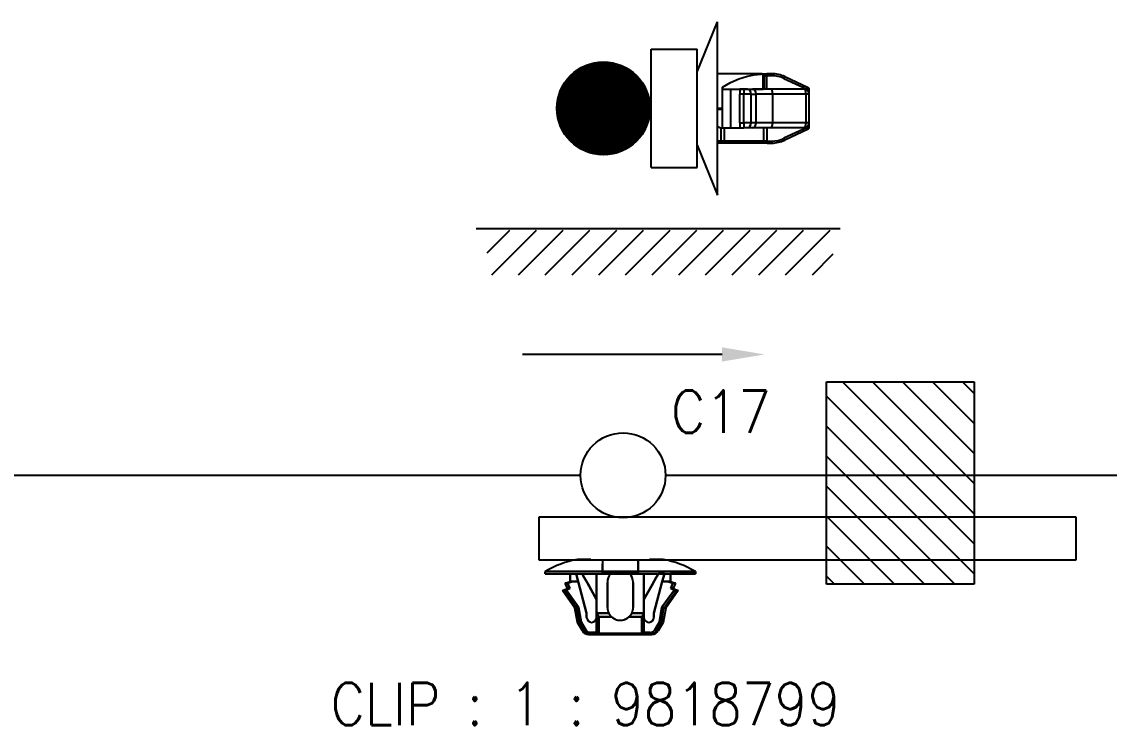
# Model space of a CAD drawing. Header units: inches. Extents: x 47316 to 59086, y 3141 to 11743.
# Drawn here: x 53023.5 to 53087.5, y 8370.4 to 8411.9 of the extents above; entities that cross this region are included whole.
import ezdxf

# ---------------------------------------------------------------- set-up
doc = ezdxf.new("R2010")
doc.units = ezdxf.units.IN
doc.header["$MEASUREMENT"] = 0
doc.layers.add('_0', color=7, linetype='Continuous', lineweight=0)
doc.styles.get("Standard").update_dxf_attribs({"font": ''})
doc.styles.get('Standard').set_extended_font_data('SimSun')
doc.linetypes.add('_VH_OTCON', pattern='A,0.0001,[7,VeSys.shx,S=0.1,R=0,X=0,Y=0],-0.4,[7,VeSys.shx,S=0.1,R=0,X=0,Y=0],-0.4,["X",Standard,S=1,R=0,X=-0.5,Y=-0.5],-0.0001,[7,VeSys.shx,S=0.1,R=0,X=0,Y=0],-0.4', length=1.2002)

msp = doc.modelspace()

# ---------------------------------------------------------------- linework, layer by layer
at = {"color": 0, "lineweight": -2}
for p, q in [((53054.978, 8406.791, 0), (53057.677, 8409.49, 0)), ((53054.979, 8406.685, 0), (53057.783, 8409.49, 0)), ((53054.982, 8406.901, 0), (53057.568, 8409.486, 0)), ((53054.983, 8406.584, 0), (53057.884, 8409.485, 0)), ((53054.99, 8407.015, 0), (53057.453, 8409.478, 0)), ((53054.991, 8406.486, 0), (53057.982, 8409.477, 0)), ((53055.002, 8406.391, 0), (53058.077, 8409.466, 0)), ((53055.004, 8407.135, 0), (53057.333, 8409.464, 0)), ((53055.016, 8406.298, 0), (53058.17, 8409.452, 0)), ((53055.025, 8407.262, 0), (53057.206, 8409.443, 0)), ((53055.033, 8406.209, 0), (53058.259, 8409.435, 0)), ((53055.052, 8406.122, 0), (53058.346, 8409.416, 0)), ((53055.054, 8407.398, 0), (53057.071, 8409.414, 0)), ((53055.073, 8406.038, 0), (53058.43, 8409.395, 0)), ((53055.094, 8407.543, 0), (53056.925, 8409.374, 0)), ((53055.097, 8405.955, 0), (53058.513, 8409.371, 0)), ((53055.123, 8405.875, 0), (53058.593, 8409.345, 0)), ((53055.147, 8407.703, 0), (53056.766, 8409.321, 0)), ((53055.151, 8405.797, 0), (53058.671, 8409.317, 0)), ((53055.181, 8405.721, 0), (53058.747, 8409.288, 0)), ((53055.212, 8405.646, 0), (53058.822, 8409.256, 0)), ((53055.221, 8407.882, 0), (53056.586, 8409.247, 0)), ((53055.246, 8405.574, 0), (53058.894, 8409.222, 0)), ((53055.281, 8405.503, 0), (53058.965, 8409.187, 0)), ((53055.318, 8405.434, 0), (53059.035, 8409.15, 0)), ((53055.33, 8408.097, 0), (53056.371, 8409.138, 0)), ((53055.356, 8405.366, 0), (53059.102, 8409.112, 0)), ((53055.396, 8405.3, 0), (53059.168, 8409.072, 0)), ((53055.438, 8405.236, 0), (53059.232, 8409.03, 0)), ((53055.481, 8405.173, 0), (53059.295, 8408.987, 0)), ((53055.526, 8405.111, 0), (53059.357, 8408.942, 0)), ((53055.532, 8408.406, 0), (53056.062, 8408.936, 0)), ((53055.572, 8405.052, 0), (53059.416, 8408.896, 0)), ((53055.62, 8404.993, 0), (53059.475, 8408.848, 0)), ((53055.669, 8404.936, 0), (53059.532, 8408.799, 0)), ((53055.72, 8404.881, 0), (53059.587, 8408.748, 0)), ((53055.772, 8404.827, 0), (53059.641, 8408.696, 0)), ((53055.825, 8404.775, 0), (53059.694, 8408.643, 0)), ((53055.88, 8404.723, 0), (53059.745, 8408.588, 0)), ((53055.937, 8404.674, 0), (53059.794, 8408.531, 0)), ((53055.995, 8404.626, 0), (53059.842, 8408.473, 0)), ((53056.054, 8404.579, 0), (53059.889, 8408.414, 0)), ((53056.115, 8404.534, 0), (53059.934, 8408.353, 0)), ((53056.178, 8404.49, 0), (53059.978, 8408.29, 0)), ((53056.242, 8404.448, 0), (53060.02, 8408.226, 0)), ((53056.307, 8404.408, 0), (53060.06, 8408.161, 0)), ((53056.374, 8404.369, 0), (53060.099, 8408.094, 0)), ((53056.443, 8404.331, 0), (53060.137, 8408.025, 0)), ((53056.513, 8404.296, 0), (53060.172, 8407.955, 0)), ((53056.586, 8404.262, 0), (53060.206, 8407.882, 0)), ((53056.659, 8404.23, 0), (53060.238, 8407.809, 0)), ((53056.735, 8404.199, 0), (53060.269, 8407.733, 0)), ((53056.813, 8404.171, 0), (53060.297, 8407.655, 0)), ((53056.893, 8404.145, 0), (53060.323, 8407.575, 0)), ((53056.974, 8404.12, 0), (53060.348, 8407.494, 0)), ((53057.058, 8404.098, 0), (53060.37, 8407.41, 0)), ((53057.145, 8404.078, 0), (53060.39, 8407.324, 0)), ((53057.233, 8404.061, 0), (53060.407, 8407.235, 0)), ((53057.325, 8404.046, 0), (53060.422, 8407.143, 0)), ((53057.419, 8404.034, 0), (53060.434, 8407.049, 0)), ((53057.516, 8404.026, 0), (53060.442, 8406.952, 0)), ((53057.617, 8404.02, 0), (53060.448, 8406.851, 0)), ((53057.721, 8404.019, 0), (53060.45, 8406.747, 0)), ((53057.83, 8404.021, 0), (53060.447, 8406.638, 0)), ((53057.943, 8404.028, 0), (53060.44, 8406.525, 0)), ((53058.061, 8404.041, 0), (53060.427, 8406.407, 0)), ((53058.187, 8404.06, 0), (53060.408, 8406.282, 0)), ((53058.319, 8404.086, 0), (53060.382, 8406.149, 0)), ((53058.462, 8404.123, 0), (53060.345, 8406.006, 0)), ((53058.617, 8404.172, 0), (53060.296, 8405.851, 0)), ((53058.79, 8404.239, 0), (53060.229, 8405.678, 0)), ((53058.994, 8404.336, 0), (53060.132, 8405.475, 0)), ((53059.262, 8404.499, 0), (53059.969, 8405.206, 0)), ((53050.215, 8399.693), (53071.644, 8399.693)), ((53050.865, 8398.253, 0), (53052.204, 8399.592, 0)), ((53051.147, 8396.964, 0), (53053.775, 8399.592, 0)), ((53052.719, 8396.964, 0), (53055.347, 8399.592, 0)), ((53054.29, 8396.964, 0), (53056.918, 8399.592, 0)), ((53055.862, 8396.964, 0), (53058.49, 8399.592, 0)), ((53057.433, 8396.964, 0), (53060.061, 8399.592, 0)), ((53059.005, 8396.964, 0), (53061.633, 8399.592, 0)), ((53060.576, 8396.964, 0), (53063.204, 8399.592, 0)), ((53062.148, 8396.964, 0), (53064.776, 8399.592, 0)), ((53063.719, 8396.964, 0), (53066.348, 8399.592, 0)), ((53065.291, 8396.964, 0), (53067.919, 8399.592, 0)), ((53066.862, 8396.964, 0), (53069.491, 8399.592, 0)), ((53068.434, 8396.964, 0), (53071.062, 8399.592, 0)), ((53070.006, 8396.964, 0), (53071.227, 8398.185, 0)), ((53070.845, 8378.749), (53070.845, 8390.656)), ((53070.845, 8390.656), (53079.535, 8390.656)), ((53071.777, 8390.656), (53079.535, 8382.898)), ((53073.545, 8390.656), (53079.535, 8384.666)), ((53075.313, 8390.656), (53079.535, 8386.433)), ((53077.081, 8390.656), (53079.535, 8388.201)), ((53078.848, 8390.656), (53079.535, 8389.969)), ((53079.535, 8390.656), (53079.535, 8378.749)), ((53070.845, 8389.82), (53079.535, 8381.13)), ((53070.845, 8388.052), (53079.535, 8379.362)), ((53070.845, 8386.284), (53078.381, 8378.749)), ((53070.845, 8384.517), (53076.613, 8378.749)), ((53070.845, 8382.749), (53074.845, 8378.749)), ((53070.845, 8380.981), (53073.078, 8378.749)), ((53070.845, 8379.213), (53071.31, 8378.749)), ((53079.535, 8378.749), (53070.845, 8378.749))]:
    msp.add_line(p, q, dxfattribs=at)
at = {"color": 7, "lineweight": -2}
msp.add_line((53064.693, 8392.271), (53052.945, 8392.271), dxfattribs=at)
at = {"color": 0, "linetype": '_VH_OTCON', "lineweight": -2, "ltscale": 5}
for p, q in [((52974.234, 8385.156), (53056.365, 8385.156)), ((53061.365, 8385.156), (53137.733, 8385.156))]:
    msp.add_line(p, q, dxfattribs=at)
at = {"color": 0, "lineweight": -3}
for p, q in [((53053.907, 8382.699), (53053.907, 8380.172)), ((53085.527, 8380.172), (53085.527, 8382.699)), ((53053.907, 8380.172), (53085.527, 8380.172))]:
    msp.add_line(p, q, dxfattribs=at)
at = {"color": 0}
msp.add_line((53085.527, 8382.699), (53053.907, 8382.699), dxfattribs=at)
at = {"color": 0, "ltscale": 0.047501}
for p, q in [((53056.176, 8380.205), (53056.976, 8380.205)), ((53056.976, 8380.205), (53056.176, 8380.205)), ((53060.428, 8380.205), (53061.228, 8380.205)), ((53061.228, 8380.205), (53060.428, 8380.205))]:
    msp.add_line(p, q, dxfattribs=at)
at = {"color": 0, "ltscale": 0.040567}
for p, q in [((53057.649, 8380.172), (53057.649, 8379.489)), ((53059.754, 8380.172), (53059.754, 8379.489))]:
    msp.add_line(p, q, dxfattribs=at)
at = {"color": 0, "ltscale": 0.040569}
for p, q in [((53057.649, 8380.172), (53057.649, 8379.489)), ((53059.754, 8379.489), (53059.754, 8380.172))]:
    msp.add_line(p, q, dxfattribs=at)
at = {"color": 0, "ltscale": 0.035001}
msp.add_line((53057.649, 8379.363), (53057.649, 8379.952), dxfattribs=at)
msp.add_line((53057.649, 8379.363), (53057.649, 8379.952), dxfattribs=at)
at = {"color": 0, "ltscale": 0.02751}
msp.add_line((53059.754, 8379.489), (53059.754, 8379.952), dxfattribs=at)
msp.add_line((53059.754, 8379.489), (53059.754, 8379.952), dxfattribs=at)
at = {"color": 0, "ltscale": 0.2}
for p, q in [((53057.649, 8379.489), (53054.281, 8379.489)), ((53057.649, 8379.489), (53054.281, 8379.489)), ((53057.649, 8379.363), (53054.281, 8379.363)), ((53054.281, 8379.363), (53057.649, 8379.363)), ((53063.122, 8379.489), (53059.754, 8379.489)), ((53059.754, 8379.489), (53063.122, 8379.489)), ((53059.754, 8379.363), (53063.122, 8379.363)), ((53059.754, 8379.363), (53063.122, 8379.363))]:
    msp.add_line(p, q, dxfattribs=at)
at = {"color": 0, "ltscale": 0.0075}
for p, q in [((53054.281, 8379.489), (53054.281, 8379.363)), ((53054.281, 8379.363), (53054.281, 8379.489)), ((53057.649, 8379.489), (53057.649, 8379.363)), ((53057.649, 8379.363), (53057.649, 8379.489)), ((53059.754, 8379.363), (53059.754, 8379.489)), ((53059.754, 8379.489), (53059.754, 8379.363)), ((53063.122, 8379.489), (53063.122, 8379.363)), ((53063.122, 8379.363), (53063.122, 8379.489)), ((53056.96, 8375.91), (53056.96, 8375.784)), ((53056.96, 8375.91), (53056.96, 8375.784)), ((53057.312, 8375.784), (53057.312, 8375.91)), ((53060.444, 8375.784), (53060.444, 8375.91)), ((53060.444, 8375.784), (53060.444, 8375.91))]:
    msp.add_line(p, q, dxfattribs=at)
at = {"color": 0, "ltscale": 0.087396}
for p, q in [((53054.281, 8379.363), (53055.753, 8379.363)), ((53063.122, 8379.363), (53061.65, 8379.363)), ((53063.122, 8379.363), (53061.65, 8379.363))]:
    msp.add_line(p, q, dxfattribs=at)
at = {"color": 0, "ltscale": 0.0875}
for p, q in [((53055.755, 8379.363), (53054.281, 8379.363)), ((53057.944, 8377.384), (53057.944, 8378.857)), ((53057.944, 8378.857), (53057.944, 8377.384)), ((53059.46, 8378.857), (53059.46, 8377.384)), ((53059.46, 8377.384), (53059.46, 8378.857)), ((53059.46, 8377.384), (53059.46, 8378.857))]:
    msp.add_line(p, q, dxfattribs=at)
at = {"color": 0, "ltscale": 0.027499}
for p, q in [((53055.755, 8378.9), (53055.755, 8379.363)), ((53055.755, 8379.363), (53055.755, 8378.9)), ((53061.649, 8378.9), (53061.649, 8379.363)), ((53061.649, 8379.363), (53061.649, 8378.9))]:
    msp.add_line(p, q, dxfattribs=at)
at = {"color": 0, "ltscale": 0.028456}
for p, q in [((53056.23, 8378.9), (53056.107, 8379.363)), ((53056.107, 8379.363), (53056.23, 8378.9)), ((53061.173, 8378.9), (53061.297, 8379.363)), ((53061.297, 8379.363), (53061.173, 8378.9))]:
    msp.add_line(p, q, dxfattribs=at)
at = {"color": 0, "ltscale": 0.020602}
for p, q in [((53056.107, 8379.363), (53056.454, 8379.363)), ((53061.297, 8379.363), (53060.95, 8379.363)), ((53061.297, 8379.363), (53060.95, 8379.363))]:
    msp.add_line(p, q, dxfattribs=at)
at = {"color": 0, "ltscale": 0.020749}
msp.add_line((53056.456, 8379.363), (53056.107, 8379.363), dxfattribs=at)
at = {"color": 0, "ltscale": 0.015289}
msp.add_line((53056.583, 8379.139), (53056.456, 8379.363), dxfattribs=at)
at = {"color": 0, "ltscale": 0.015242}
for p, q in [((53056.456, 8379.363), (53056.582, 8379.139)), ((53060.821, 8379.139), (53060.947, 8379.363))]:
    msp.add_line(p, q, dxfattribs=at)
at = {"color": 0, "ltscale": 0.026985}
for p, q in [((53056.582, 8379.139), (53056.806, 8378.744)), ((53060.597, 8378.744), (53060.821, 8379.139))]:
    msp.add_line(p, q, dxfattribs=at)
at = {"color": 0, "ltscale": 0.02697}
msp.add_line((53056.806, 8378.744), (53056.583, 8379.139), dxfattribs=at)
at = {"color": 0, "ltscale": 0.089999}
for p, q in [((53057.312, 8379.363), (53057.312, 8377.847)), ((53057.312, 8377.847), (53057.312, 8379.363)), ((53060.091, 8377.847), (53060.091, 8379.363)), ((53060.091, 8379.363), (53060.091, 8377.847))]:
    msp.add_line(p, q, dxfattribs=at)
at = {"color": 0, "ltscale": 0.125}
for p, q in [((53059.754, 8379.489), (53057.649, 8379.489)), ((53057.649, 8379.489), (53059.754, 8379.489)), ((53059.754, 8379.363), (53057.649, 8379.363)), ((53057.649, 8379.363), (53059.754, 8379.363))]:
    msp.add_line(p, q, dxfattribs=at)
at = {"color": 0, "ltscale": 0.02701}
msp.add_line((53060.821, 8379.14), (53060.598, 8378.744), dxfattribs=at)
at = {"color": 0, "ltscale": 0.015215}
msp.add_line((53060.947, 8379.363), (53060.821, 8379.14), dxfattribs=at)
at = {"color": 0, "ltscale": 0.019}
msp.add_line((53055.292, 8378.373), (53055.586, 8378.499), dxfattribs=at)
at = {"color": 0, "ltscale": 0.018183}
msp.add_line((53055.46, 8378.815), (53055.755, 8378.899), dxfattribs=at)
at = {"color": 0, "ltscale": 0.008429}
for p, q in [((53055.602, 8378.815), (53055.46, 8378.815)), ((53061.675, 8378.5), (53061.817, 8378.5))]:
    msp.add_line(p, q, dxfattribs=at)
at = {"color": 0, "ltscale": 0.020195}
for p, q in [((53055.587, 8378.5), (53055.46, 8378.815)), ((53055.602, 8378.815), (53055.729, 8378.5)), ((53055.729, 8378.5), (53055.602, 8378.815)), ((53061.801, 8378.815), (53061.675, 8378.5)), ((53061.675, 8378.5), (53061.801, 8378.815)), ((53061.943, 8378.815), (53061.817, 8378.5))]:
    msp.add_line(p, q, dxfattribs=at)
at = {"color": 0, "ltscale": 0.008438}
msp.add_line((53055.46, 8378.815), (53055.602, 8378.815), dxfattribs=at)
at = {"color": 0, "ltscale": 0.002185}
msp.add_line((53055.53, 8378.815), (53055.493, 8378.815), dxfattribs=at)
at = {"color": 0, "ltscale": 0.013619}
for p, q in [((53055.729, 8378.5), (53055.518, 8378.409)), ((53055.518, 8378.409), (53055.729, 8378.5)), ((53061.675, 8378.5), (53061.886, 8378.409)), ((53061.886, 8378.409), (53061.675, 8378.5))]:
    msp.add_line(p, q, dxfattribs=at)
at = {"color": 0, "ltscale": 0.0009}
msp.add_line((53055.601, 8378.499), (53055.586, 8378.499), dxfattribs=at)
at = {"color": 0, "ltscale": 0.000912}
for p, q in [((53055.587, 8378.5), (53055.602, 8378.5)), ((53061.928, 8378.815), (53061.943, 8378.815))]:
    msp.add_line(p, q, dxfattribs=at)
at = {"color": 0, "ltscale": 0.002869}
msp.add_line((53055.64, 8378.5), (53055.592, 8378.5), dxfattribs=at)
at = {"color": 0, "ltscale": 0.002856}
msp.add_line((53055.592, 8378.499), (53055.64, 8378.499), dxfattribs=at)
at = {"color": 0, "ltscale": 0.002832}
msp.add_line((53055.649, 8378.499), (53055.601, 8378.499), dxfattribs=at)
at = {"color": 0, "ltscale": 0.018199}
for p, q in [((53055.897, 8378.9), (53055.602, 8378.815)), ((53055.602, 8378.815), (53055.897, 8378.9)), ((53061.507, 8378.9), (53061.801, 8378.815)), ((53061.801, 8378.815), (53061.507, 8378.9))]:
    msp.add_line(p, q, dxfattribs=at)
at = {"color": 0, "ltscale": 0.00282}
for p, q in [((53055.602, 8378.5), (53055.65, 8378.5)), ((53061.88, 8378.815), (53061.928, 8378.815))]:
    msp.add_line(p, q, dxfattribs=at)
at = {"color": 0, "ltscale": 0.004715}
msp.add_line((53055.729, 8378.5), (53055.649, 8378.499), dxfattribs=at)
at = {"color": 0, "ltscale": 0.004687}
msp.add_line((53055.65, 8378.5), (53055.729, 8378.5), dxfattribs=at)
at = {"color": 0, "ltscale": 0.000342}
for p, q in [((53055.761, 8378.9), (53055.755, 8378.9)), ((53061.649, 8378.9), (53061.643, 8378.9))]:
    msp.add_line(p, q, dxfattribs=at)
at = {"color": 0, "ltscale": 0.006641}
msp.add_line((53055.755, 8378.9), (53055.867, 8378.9), dxfattribs=at)
at = {"color": 0, "ltscale": 0.002136}
msp.add_line((53055.755, 8378.9), (53055.791, 8378.9), dxfattribs=at)
at = {"color": 0, "ltscale": 0.002142}
msp.add_line((53055.791, 8378.899), (53055.755, 8378.899), dxfattribs=at)
at = {"color": 0, "ltscale": 0.00033}
for p, q in [((53055.755, 8378.899), (53055.76, 8378.899)), ((53061.643, 8378.899), (53061.649, 8378.899)), ((53061.817, 8378.5), (53061.811, 8378.5))]:
    msp.add_line(p, q, dxfattribs=at)
at = {"color": 0, "ltscale": 0.001825}
msp.add_line((53055.76, 8378.899), (53055.791, 8378.899), dxfattribs=at)
at = {"color": 0, "ltscale": 0.003674}
for p, q in [((53055.822, 8378.9), (53055.761, 8378.9)), ((53061.643, 8378.9), (53061.581, 8378.9))]:
    msp.add_line(p, q, dxfattribs=at)
at = {"color": 0, "ltscale": 0.006299}
msp.add_line((53055.897, 8378.9), (53055.791, 8378.899), dxfattribs=at)
at = {"color": 0, "ltscale": 0.006305}
msp.add_line((53055.791, 8378.9), (53055.897, 8378.9), dxfattribs=at)
at = {"color": 0, "ltscale": 0.00329}
msp.add_line((53055.878, 8378.9), (53055.822, 8378.9), dxfattribs=at)
at = {"color": 0, "ltscale": 0.019785}
for p, q in [((53056.23, 8378.9), (53055.897, 8378.9)), ((53055.897, 8378.9), (53056.23, 8378.9)), ((53061.173, 8378.9), (53061.507, 8378.9)), ((53061.507, 8378.9), (53061.173, 8378.9))]:
    msp.add_line(p, q, dxfattribs=at)
at = {"color": 0, "ltscale": 0.11383}
for p, q in [((53056.723, 8377.047), (53056.23, 8378.9)), ((53056.23, 8378.9), (53056.723, 8377.047)), ((53060.68, 8377.047), (53061.173, 8378.9)), ((53061.173, 8378.9), (53060.68, 8377.047))]:
    msp.add_line(p, q, dxfattribs=at)
at = {"color": 0, "ltscale": 0.065039}
msp.add_line((53057.312, 8377.847), (53056.774, 8378.801), dxfattribs=at)
at = {"color": 0, "ltscale": 0.06116}
msp.add_line((53057.312, 8377.847), (53056.806, 8378.744), dxfattribs=at)
at = {"color": 0, "ltscale": 0.061156}
for p, q in [((53056.806, 8378.744), (53057.312, 8377.847)), ((53060.091, 8377.847), (53060.597, 8378.744))]:
    msp.add_line(p, q, dxfattribs=at)
at = {"color": 0, "ltscale": 0.040697}
msp.add_line((53057.312, 8378.004), (53057.312, 8378.689), dxfattribs=at)
at = {"color": 0, "ltscale": 0.040701}
msp.add_line((53057.312, 8378.689), (53057.312, 8378.004), dxfattribs=at)
at = {"color": 0, "ltscale": 0.064963}
msp.add_line((53060.629, 8378.8), (53060.091, 8377.847), dxfattribs=at)
at = {"color": 0, "ltscale": 0.061161}
msp.add_line((53060.598, 8378.744), (53060.091, 8377.847), dxfattribs=at)
at = {"color": 0, "ltscale": 0.008441}
for p, q in [((53061.649, 8378.899), (53061.507, 8378.9)), ((53061.507, 8378.9), (53061.649, 8378.9)), ((53061.817, 8378.5), (53061.675, 8378.5))]:
    msp.add_line(p, q, dxfattribs=at)
at = {"color": 0, "ltscale": 0.008432}
msp.add_line((53061.507, 8378.9), (53061.649, 8378.9), dxfattribs=at)
at = {"color": 0, "ltscale": 0.00434}
msp.add_line((53061.581, 8378.9), (53061.508, 8378.9), dxfattribs=at)
at = {"color": 0, "ltscale": 0.002209}
msp.add_line((53061.606, 8378.899), (53061.643, 8378.899), dxfattribs=at)
at = {"color": 0, "ltscale": 0.000286}
for p, q in [((53061.648, 8378.898), (53061.643, 8378.9)), ((53061.643, 8378.9), (53061.648, 8378.898))]:
    msp.add_line(p, q, dxfattribs=at)
at = {"color": 0, "ltscale": 0.018174}
msp.add_line((53061.649, 8378.899), (53061.943, 8378.815), dxfattribs=at)
at = {"color": 0, "ltscale": 0.004291}
msp.add_line((53061.747, 8378.5), (53061.675, 8378.5), dxfattribs=at)
at = {"color": 0, "ltscale": 0.003809}
msp.add_line((53061.811, 8378.5), (53061.747, 8378.5), dxfattribs=at)
at = {"color": 0, "ltscale": 0.001593}
msp.add_line((53061.785, 8378.499), (53061.812, 8378.499), dxfattribs=at)
at = {"color": 0, "ltscale": 0.004681}
for p, q in [((53061.88, 8378.815), (53061.801, 8378.815)), ((53061.801, 8378.815), (53061.88, 8378.815))]:
    msp.add_line(p, q, dxfattribs=at)
at = {"color": 0, "ltscale": 0.000327}
msp.add_line((53061.812, 8378.499), (53061.817, 8378.5), dxfattribs=at)
at = {"color": 0, "ltscale": 0.019025}
msp.add_line((53061.817, 8378.499), (53062.112, 8378.373), dxfattribs=at)
at = {"color": 0, "ltscale": 0.002823}
msp.add_line((53061.928, 8378.815), (53061.88, 8378.815), dxfattribs=at)
at = {"color": 0, "ltscale": 0.000925}
msp.add_line((53061.943, 8378.815), (53061.928, 8378.815), dxfattribs=at)
at = {"color": 0, "ltscale": 4.3e-05}
msp.add_line((53055.292, 8378.373), (53055.293, 8378.373), dxfattribs=at)
at = {"color": 0, "ltscale": 0.075271}
for p, q in [((53056.029, 8377.342), (53055.292, 8378.373)), ((53055.396, 8378.373), (53056.133, 8377.342)), ((53056.133, 8377.342), (53055.396, 8378.373)), ((53061.271, 8377.342), (53062.008, 8378.373)), ((53062.112, 8378.373), (53061.375, 8377.342))]:
    msp.add_line(p, q, dxfattribs=at)
at = {"color": 0, "ltscale": 4.9e-05}
msp.add_line((53055.292, 8378.373), (53055.293, 8378.373), dxfattribs=at)
at = {"color": 0, "ltscale": 0.000903}
msp.add_line((53055.293, 8378.373), (53055.308, 8378.373), dxfattribs=at)
at = {"color": 0, "ltscale": 0.000916}
msp.add_line((53055.293, 8378.373), (53055.308, 8378.373), dxfattribs=at)
at = {"color": 0, "ltscale": 0.005249}
msp.add_line((53055.308, 8378.373), (53055.397, 8378.374), dxfattribs=at)
at = {"color": 0, "ltscale": 0.005222}
msp.add_line((53055.308, 8378.373), (53055.396, 8378.373), dxfattribs=at)
at = {"color": 0, "ltscale": 0.074459}
for p, q in [((53055.518, 8378.409), (53056.247, 8377.389)), ((53056.247, 8377.389), (53055.518, 8378.409)), ((53061.886, 8378.409), (53061.157, 8377.389)), ((53061.157, 8377.389), (53061.886, 8378.409))]:
    msp.add_line(p, q, dxfattribs=at)
at = {"color": 0, "ltscale": 0.039936}
for p, q in [((53057.312, 8377.847), (53057.312, 8377.175)), ((53057.312, 8377.175), (53057.312, 8377.847)), ((53060.091, 8377.175), (53060.091, 8377.847)), ((53060.091, 8377.847), (53060.091, 8377.175))]:
    msp.add_line(p, q, dxfattribs=at)
at = {"color": 0, "ltscale": 0.048712}
msp.add_line((53057.312, 8377.027), (53057.312, 8377.847), dxfattribs=at)
at = {"color": 0, "ltscale": 0.075264}
msp.add_line((53061.271, 8377.342), (53062.008, 8378.373), dxfattribs=at)
at = {"color": 0, "ltscale": 0.006177}
msp.add_line((53062.007, 8378.373), (53062.112, 8378.373), dxfattribs=at)
at = {"color": 0, "ltscale": 0.006165}
for p, q in [((53062.112, 8378.373), (53062.008, 8378.373)), ((53061.375, 8377.342), (53061.271, 8377.342)), ((53061.375, 8377.342), (53061.271, 8377.342))]:
    msp.add_line(p, q, dxfattribs=at)
at = {"color": 0, "ltscale": 0.006168}
for p, q in [((53056.133, 8377.342), (53056.029, 8377.342)), ((53056.029, 8377.342), (53056.133, 8377.342))]:
    msp.add_line(p, q, dxfattribs=at)
at = {"color": 0, "ltscale": 0.05076}
for p, q in [((53056.176, 8376.5), (53056.029, 8377.342)), ((53061.375, 8377.342), (53061.227, 8376.5))]:
    msp.add_line(p, q, dxfattribs=at)
at = {"color": 0, "ltscale": 0.002621}
for p, q in [((53056.136, 8377.342), (53056.176, 8377.36)), ((53056.176, 8377.36), (53056.136, 8377.342)), ((53061.227, 8377.36), (53061.268, 8377.342)), ((53061.268, 8377.342), (53061.227, 8377.36))]:
    msp.add_line(p, q, dxfattribs=at)
at = {"color": 0, "ltscale": 0.050773}
for p, q in [((53056.136, 8377.342), (53056.283, 8376.5)), ((53056.283, 8376.5), (53056.136, 8377.342)), ((53061.12, 8376.5), (53061.268, 8377.342))]:
    msp.add_line(p, q, dxfattribs=at)
at = {"color": 0, "ltscale": 0.000205}
for p, q in [((53056.176, 8377.36), (53056.179, 8377.361)), ((53056.179, 8377.361), (53056.176, 8377.36)), ((53061.224, 8377.361), (53061.227, 8377.36)), ((53061.227, 8377.36), (53061.224, 8377.361))]:
    msp.add_line(p, q, dxfattribs=at)
at = {"color": 0, "ltscale": 0.004321}
for p, q in [((53056.179, 8377.361), (53056.247, 8377.389)), ((53056.247, 8377.389), (53056.179, 8377.361)), ((53061.157, 8377.389), (53061.224, 8377.361)), ((53061.224, 8377.361), (53061.157, 8377.389))]:
    msp.add_line(p, q, dxfattribs=at)
at = {"color": 0, "ltscale": 0.051095}
for p, q in [((53056.247, 8377.389), (53056.395, 8376.541)), ((53056.395, 8376.541), (53056.247, 8377.389)), ((53061.157, 8377.389), (53061.009, 8376.541)), ((53061.009, 8376.541), (53061.157, 8377.389))]:
    msp.add_line(p, q, dxfattribs=at)
at = {"color": 0, "ltscale": 0.050769}
msp.add_line((53061.12, 8376.5), (53061.271, 8377.342), dxfattribs=at)
at = {"color": 0, "ltscale": 0.014999}
for p, q in [((53056.723, 8376.795), (53056.723, 8377.047)), ((53056.723, 8377.047), (53056.723, 8376.795)), ((53060.68, 8376.795), (53060.68, 8377.047)), ((53060.68, 8376.795), (53060.68, 8377.047)), ((53060.68, 8377.047), (53060.68, 8376.795))]:
    msp.add_line(p, q, dxfattribs=at)
at = {"color": 0, "ltscale": 0.082565}
for p, q in [((53057.312, 8375.784), (53057.312, 8377.175)), ((53057.312, 8377.175), (53057.312, 8375.784)), ((53060.091, 8377.175), (53060.091, 8375.784)), ((53060.091, 8375.784), (53060.091, 8377.175))]:
    msp.add_line(p, q, dxfattribs=at)
at = {"color": 0, "ltscale": 0.008279}
msp.add_line((53057.312, 8376.887), (53057.312, 8377.027), dxfattribs=at)
at = {"color": 0, "ltscale": 0.005516}
msp.add_line((53057.312, 8376.794), (53057.312, 8376.887), dxfattribs=at)
at = {"color": 0, "ltscale": 0.052501}
msp.add_line((53057.312, 8375.91), (53057.312, 8376.795), dxfattribs=at)
at = {"color": 0, "ltscale": 0.041339}
for p, q in [((53057.334, 8377.033), (53058.03, 8377.033)), ((53058.03, 8377.033), (53057.334, 8377.033)), ((53059.373, 8377.033), (53060.07, 8377.033)), ((53060.07, 8377.033), (53059.373, 8377.033))]:
    msp.add_line(p, q, dxfattribs=at)
at = {"color": 0, "ltscale": 0.002634}
for p, q in [((53057.334, 8377.033), (53057.349, 8376.992)), ((53060.054, 8376.992), (53060.07, 8377.033))]:
    msp.add_line(p, q, dxfattribs=at)
at = {"color": 0, "ltscale": 0.002635}
for p, q in [((53057.349, 8376.992), (53057.334, 8377.033)), ((53060.07, 8377.033), (53060.054, 8376.992))]:
    msp.add_line(p, q, dxfattribs=at)
at = {"color": 0, "ltscale": 0.044711}
for p, q in [((53058.192, 8376.824), (53057.439, 8376.824)), ((53057.439, 8376.824), (53058.192, 8376.824)), ((53059.965, 8376.824), (53059.212, 8376.824)), ((53059.212, 8376.824), (53059.965, 8376.824))]:
    msp.add_line(p, q, dxfattribs=at)
at = {"color": 0, "ltscale": 0.057954}
for p, q in [((53057.439, 8376.824), (53057.439, 8375.848)), ((53057.439, 8375.848), (53057.439, 8376.824)), ((53059.965, 8375.848), (53059.965, 8376.824)), ((53059.965, 8376.824), (53059.965, 8375.848))]:
    msp.add_line(p, q, dxfattribs=at)
at = {"color": 0, "ltscale": 0.001863}
msp.add_line((53058.17, 8376.844), (53058.192, 8376.823), dxfattribs=at)
at = {"color": 0, "ltscale": 0.000505}
msp.add_line((53058.192, 8376.824), (53058.185, 8376.829), dxfattribs=at)
at = {"color": 0, "ltscale": 0.000598}
msp.add_line((53059.212, 8376.824), (53059.219, 8376.83), dxfattribs=at)
at = {"color": 0, "ltscale": 0.006223}
for p, q in [((53056.176, 8376.5), (53056.281, 8376.5)), ((53056.176, 8376.5), (53056.281, 8376.5)), ((53061.227, 8376.5), (53061.123, 8376.5))]:
    msp.add_line(p, q, dxfattribs=at)
at = {"color": 0, "ltscale": 0.034946}
for p, q in [((53056.474, 8375.993), (53056.176, 8376.5)), ((53061.227, 8376.5), (53060.929, 8375.993))]:
    msp.add_line(p, q, dxfattribs=at)
at = {"color": 0, "ltscale": 0.034208}
for p, q in [((53056.573, 8376.003), (53056.281, 8376.5)), ((53060.831, 8376.003), (53061.123, 8376.5))]:
    msp.add_line(p, q, dxfattribs=at)
at = {"color": 0, "ltscale": 0.000128}
for p, q in [((53056.283, 8376.5), (53056.281, 8376.5)), ((53061.123, 8376.5), (53061.12, 8376.5)), ((53061.12, 8376.5), (53061.123, 8376.5))]:
    msp.add_line(p, q, dxfattribs=at)
at = {"color": 0, "ltscale": 0.002806}
for p, q in [((53056.283, 8376.5), (53056.327, 8376.517)), ((53061.076, 8376.517), (53061.12, 8376.5))]:
    msp.add_line(p, q, dxfattribs=at)
at = {"color": 0, "ltscale": 0.00266}
for p, q in [((53056.325, 8376.515), (53056.283, 8376.5)), ((53061.12, 8376.5), (53061.078, 8376.515))]:
    msp.add_line(p, q, dxfattribs=at)
at = {"color": 0, "ltscale": 0.034163}
for p, q in [((53056.283, 8376.5), (53056.573, 8376.003)), ((53060.831, 8376.003), (53061.12, 8376.5))]:
    msp.add_line(p, q, dxfattribs=at)
at = {"color": 0, "ltscale": 0.004276}
for p, q in [((53056.327, 8376.517), (53056.395, 8376.541)), ((53056.395, 8376.541), (53056.327, 8376.516)), ((53061.076, 8376.516), (53061.009, 8376.541)), ((53061.009, 8376.541), (53061.076, 8376.517))]:
    msp.add_line(p, q, dxfattribs=at)
at = {"color": 0, "ltscale": 0.0329}
for p, q in [((53056.395, 8376.541), (53056.676, 8376.064)), ((53056.676, 8376.064), (53056.395, 8376.541)), ((53061.009, 8376.541), (53060.728, 8376.064)), ((53060.728, 8376.064), (53061.009, 8376.541))]:
    msp.add_line(p, q, dxfattribs=at)
at = {"color": 0, "ltscale": 0.005864}
msp.add_line((53056.475, 8375.992), (53056.573, 8376.003), dxfattribs=at)
at = {"color": 0, "ltscale": 0.005865}
for p, q in [((53056.475, 8375.992), (53056.573, 8376.003)), ((53060.831, 8376.003), (53060.929, 8375.992))]:
    msp.add_line(p, q, dxfattribs=at)
at = {"color": 0, "ltscale": 0.007092}
for p, q in [((53056.676, 8376.064), (53056.573, 8376.003)), ((53056.573, 8376.003), (53056.676, 8376.064)), ((53060.831, 8376.003), (53060.728, 8376.064)), ((53060.728, 8376.064), (53060.831, 8376.003))]:
    msp.add_line(p, q, dxfattribs=at)
at = {"color": 0, "ltscale": 0.020941}
for p, q in [((53056.96, 8375.91), (53057.312, 8375.91)), ((53057.312, 8375.91), (53056.96, 8375.91)), ((53060.444, 8375.91), (53060.091, 8375.91)), ((53060.091, 8375.91), (53060.444, 8375.91)), ((53057.312, 8375.784), (53056.96, 8375.784)), ((53056.96, 8375.784), (53057.312, 8375.784)), ((53060.444, 8375.784), (53060.091, 8375.784)), ((53060.091, 8375.784), (53060.444, 8375.784))]:
    msp.add_line(p, q, dxfattribs=at)
at = {"color": 0, "ltscale": 0.00587}
msp.add_line((53060.929, 8375.992), (53060.831, 8376.003), dxfattribs=at)
at = {"color": 0, "ltscale": 0.006219}
msp.add_line((53061.123, 8376.5), (53061.227, 8376.5), dxfattribs=at)
at = {"color": 0, "ltscale": 0.015717}
msp.add_line((53056.838, 8375.784), (53057.103, 8375.784), dxfattribs=at)
at = {"color": 0, "ltscale": 0.015729}
msp.add_line((53057.103, 8375.784), (53056.838, 8375.784), dxfattribs=at)
at = {"color": 0, "ltscale": 0.012512}
for p, q in [((53057.313, 8375.784), (53057.103, 8375.784)), ((53060.301, 8375.784), (53060.09, 8375.784))]:
    msp.add_line(p, q, dxfattribs=at)
at = {"color": 0, "ltscale": 0.000995}
for p, q in [((53057.329, 8375.784), (53057.312, 8375.784)), ((53057.312, 8375.784), (53057.329, 8375.784)), ((53060.091, 8375.784), (53060.074, 8375.784)), ((53060.074, 8375.784), (53060.091, 8375.784))]:
    msp.add_line(p, q, dxfattribs=at)
at = {"color": 0, "ltscale": 0.163214}
msp.add_line((53060.076, 8375.784), (53057.327, 8375.784), dxfattribs=at)
at = {"color": 0, "ltscale": 0.163013}
msp.add_line((53057.329, 8375.784), (53060.074, 8375.784), dxfattribs=at)
at = {"color": 0, "ltscale": 0.15}
for p, q in [((53059.965, 8375.848), (53057.439, 8375.848)), ((53057.439, 8375.848), (53059.965, 8375.848))]:
    msp.add_line(p, q, dxfattribs=at)
at = {"color": 0, "ltscale": 0.000399}
msp.add_line((53060.069, 8375.785), (53060.076, 8375.784), dxfattribs=at)
at = {"color": 0, "ltscale": 0.012915}
msp.add_line((53060.518, 8375.784), (53060.301, 8375.784), dxfattribs=at)
at = {"color": 0, "ltscale": 0.004422}
msp.add_line((53060.444, 8375.784), (53060.518, 8375.784), dxfattribs=at)
at = {"color": 0, "ltscale": 0.006183}
msp.add_line((53060.548, 8375.784), (53060.444, 8375.784), dxfattribs=at)
at = {"color": 0, "ltscale": 0.007248}
msp.add_line((53060.444, 8375.784), (53060.566, 8375.784), dxfattribs=at)
at = {"color": 0, "ltscale": 0.001605}
msp.add_line((53060.532, 8375.784), (53060.559, 8375.784), dxfattribs=at)
at = {"color": 0}
for points in [[(53058.428, 8376.677), (53058.342, 8376.717), (53058.192, 8376.824)], [(53059.212, 8376.824), (53059.061, 8376.717), (53058.975, 8376.677)], [(53056.96, 8375.784), (53056.844, 8375.8), (53056.736, 8375.844), (53056.644, 8375.912), (53056.573, 8376.003)], [(53056.96, 8375.784), (53056.846, 8375.799), (53056.739, 8375.841), (53056.662, 8375.895), (53056.573, 8376.003)], [(53060.831, 8376.003), (53060.759, 8375.912), (53060.666, 8375.843), (53060.559, 8375.799), (53060.444, 8375.784)], [(53060.831, 8376.003), (53060.774, 8375.927), (53060.703, 8375.865), (53060.6, 8375.812), (53060.444, 8375.784)]]:
    msp.add_lwpolyline(points, dxfattribs=at)
at = {"color": 0, "lineweight": -2}
msp.add_circle((53057.714, 8406.754), 2.736, dxfattribs=at)
at = {"color": 0, "linetype": 'Continuous', "lineweight": -2}
msp.add_circle((53058.865, 8385.156), 2.5, dxfattribs=at)
at = {"color": 0}
for centre, radius, start, end in [((53057.135, 8374.8), 5.489, 100.06433, 121.32657), ((53060.269, 8374.8), 5.489, 58.67342, 79.93567), ((53060.269, 8374.8), 5.489, 58.67342, 79.93567), ((53058.701, 8378.858), 0.757, 138.18134, 180.02439), ((53058.713, 8378.853), 0.769, 138.48521, 179.67294), ((53058.702, 8378.858), 0.757, 359.97438, 41.80818), ((53058.704, 8378.858), 0.756, 17.70354, 41.84545), ((53058.691, 8378.853), 0.769, 0.32706, 41.51479), ((53058.707, 8378.857), 0.763, 162.08657, 179.95157), ((53055.38, 8378.578), 0.205, 274.41997, 288.48372), ((53055.38, 8378.576), 0.204, 274.51796, 288.63099), ((53055.255, 8379.02), 0.665, 286.63431, 293.28359), ((53055.266, 8378.99), 0.633, 286.45803, 293.45228), ((53062.138, 8378.992), 0.635, 246.55456, 253.51731), ((53062.149, 8379.02), 0.665, 246.71505, 253.35898), ((53062.023, 8378.575), 0.203, 251.38165, 265.61079), ((53062.024, 8378.579), 0.206, 251.52215, 265.55839), ((53058.702, 8377.384), 0.758, 180.00044, 207.57931), ((53058.707, 8377.385), 0.763, 180.04883, 194.39081), ((53058.708, 8377.387), 0.764, 180.2495, 207.60295), ((53058.702, 8377.384), 0.758, 332.4207, 359.99955), ((53058.696, 8377.387), 0.764, 332.39705, 359.7505), ((53058.696, 8377.385), 0.764, 344.73186, 359.94402), ((53058.702, 8377.384), 0.758, 345.51642, 359.99977), ((53058.697, 8377.385), 0.763, 345.39184, 359.95177), ((53057.018, 8376.795), 0.295, 180.00788, 359.99211), ((53057.018, 8376.795), 0.295, 180.02454, 359.97546), ((53057.788, 8377.174), 0.476, 179.96208, 197.25187), ((53057.765, 8377.17), 0.453, 179.45699, 197.63653), ((53058.167, 8377.331), 0.886, 202.56712, 207.34201), ((53058.175, 8377.334), 0.894, 202.5469, 207.27728), ((53058.588, 8377.553), 1.361, 207.48561, 212.39819), ((53058.567, 8377.541), 1.337, 207.54196, 212.44836), ((53058.705, 8377.386), 0.761, 207.62657, 217.31194), ((53058.71, 8377.386), 0.765, 207.42513, 217.04797), ((53058.682, 8377.364), 0.73, 217.02722, 227.80148), ((53058.703, 8377.384), 0.759, 217.29703, 227.66624), ((53058.705, 8377.393), 0.767, 227.99552, 248.90048), ((53058.702, 8377.385), 0.759, 240.06886, 253.56519), ((53058.703, 8377.396), 0.769, 249.10094, 269.93436), ((53058.705, 8377.384), 0.758, 248.64582, 269.78797), ((53058.699, 8377.384), 0.758, 270.21202, 291.35418), ((53058.701, 8377.396), 0.769, 270.06599, 290.90119), ((53058.701, 8377.386), 0.759, 285.00296, 294.16276), ((53058.701, 8377.384), 0.758, 286.51084, 293.46678), ((53058.699, 8377.393), 0.767, 291.09845, 311.99924), ((53058.722, 8377.364), 0.73, 312.19852, 322.97277), ((53058.701, 8377.384), 0.759, 312.33377, 322.70298), ((53058.694, 8377.386), 0.765, 322.95203, 332.57487), ((53058.699, 8377.386), 0.761, 322.68806, 332.37343), ((53058.815, 8377.553), 1.362, 327.60215, 332.51411), ((53058.836, 8377.541), 1.337, 327.55189, 332.45784), ((53059.236, 8377.331), 0.886, 332.65765, 337.43309), ((53059.229, 8377.334), 0.894, 332.7219, 337.45356), ((53059.615, 8377.174), 0.476, 342.74812, 0.03792), ((53059.638, 8377.17), 0.453, 342.36655, 0.53927), ((53060.386, 8376.795), 0.295, 180.00788, 359.99211), ((53060.386, 8376.795), 0.295, 180.02454, 359.97546), ((53056.843, 8376.214), 0.43, 211.1509, 269.34267), ((53057.049, 8376.306), 0.444, 212.94539, 223.70586), ((53056.929, 8376.213), 0.294, 210.53366, 227.00489), ((53056.929, 8376.211), 0.293, 226.65333, 243.18453), ((53056.943, 8376.229), 0.315, 227.01915, 242.38387), ((53056.948, 8376.232), 0.32, 241.84039, 256.75345), ((53056.954, 8376.249), 0.338, 242.41408, 256.73587), ((53056.976, 8376.44), 0.529, 259.11608, 268.23178), ((53056.959, 8376.27), 0.36, 256.68787, 270.11897), ((53060.444, 8376.27), 0.36, 269.87705, 283.35396), ((53060.427, 8376.44), 0.53, 271.79095, 280.9305), ((53060.45, 8376.249), 0.338, 283.30413, 297.62011), ((53060.455, 8376.233), 0.321, 283.23875, 298.16047), ((53060.561, 8376.214), 0.43, 270.65735, 328.8475), ((53060.46, 8376.228), 0.315, 297.6521, 313.02356), ((53060.475, 8376.21), 0.292, 296.81073, 313.39365), ((53060.475, 8376.213), 0.294, 313.03467, 329.47108), ((53060.356, 8376.305), 0.443, 316.29709, 327.0928), ((53057.323, 8375.846), 0.0623, 273.684, 294.58911), ((53057.324, 8375.846), 0.0617, 273.42364, 294.5804), ((53057.326, 8375.845), 0.0611, 272.66699, 292.22325), ((53057.326, 8375.846), 0.0615, 272.87965, 292.2757), ((53057.288, 8375.949), 0.172, 291.0314, 300.67778), ((53057.287, 8375.949), 0.172, 291.18328, 300.79471), ((53057.158, 8376.163), 0.422, 301.0217, 311.69489), ((53057.15, 8376.174), 0.435, 301.19109, 311.53294), ((53060.246, 8376.163), 0.423, 228.29771, 238.94878), ((53060.254, 8376.174), 0.436, 228.49372, 238.8197), ((53060.116, 8375.949), 0.172, 239.20213, 248.81818), ((53060.116, 8375.949), 0.172, 239.31691, 248.97011), ((53060.077, 8375.845), 0.0611, 247.7787, 267.33327), ((53060.077, 8375.846), 0.0615, 247.72775, 267.12305)]:
    msp.add_arc(centre, radius, start, end, dxfattribs=at)
at = {"color": 7, "lineweight": -2}
msp.add_solid([(53064.693, 8392.688), (53067.193, 8392.271), (53064.693, 8391.855)], dxfattribs=at)
at = {"layer": '_0', "color": 0, "linetype": 'ByBlock', "lineweight": -2, "ltscale": 0.132311}
for p, q in [((53063.22, 8408.914), (53064.42, 8411.854)), ((53063.22, 8404.594), (53064.42, 8401.654))]:
    msp.add_line(p, q, dxfattribs=at)
at = {"layer": '_0', "color": 0, "linetype": 'ByBlock', "lineweight": -2, "ltscale": 0.425}
msp.add_line((53064.42, 8401.654), (53064.42, 8411.854), dxfattribs=at)
at = {"layer": '_0', "color": 0, "linetype": 'ByBlock', "lineweight": -2, "ltscale": 0.1125}
for p, q in [((53060.52, 8410.234), (53063.22, 8410.234)), ((53060.52, 8403.274), (53063.22, 8403.274))]:
    msp.add_line(p, q, dxfattribs=at)
at = {"layer": '_0', "color": 0, "linetype": 'ByBlock', "lineweight": -2, "ltscale": 0.289999}
msp.add_line((53060.52, 8403.274), (53060.52, 8410.234), dxfattribs=at)
at = {"layer": '_0', "color": 0, "linetype": 'ByBlock', "lineweight": -2, "ltscale": 0.096026}
for p, q in [((53063.22, 8407.93), (53063.22, 8410.234)), ((53063.22, 8403.274), (53063.22, 8405.579))]:
    msp.add_line(p, q, dxfattribs=at)
at = {"layer": '_0', "color": 0, "linetype": 'ByBlock', "lineweight": -2, "ltscale": 0.107719}
msp.add_line((53067.005, 8408.794), (53064.42, 8408.794), dxfattribs=at)
at = {"layer": '_0', "color": 0, "linetype": 'ByBlock', "lineweight": -2}
for p, q in [((53065.671, 8408.503), (53066.181, 8408.655)), ((53066.181, 8408.655), (53066.588, 8408.732)), ((53066.588, 8408.732), (53067, 8408.776)), ((53064.72, 8407.999), (53065.181, 8408.284)), ((53065.181, 8408.284), (53065.671, 8408.503))]:
    msp.add_line(p, q, dxfattribs=at)
at = {"layer": '_0', "color": 0, "linetype": 'ByBlock', "lineweight": -2, "ltscale": 0.000715637}
msp.add_line((53067, 8408.776), (53067, 8408.793), dxfattribs=at)
at = {"layer": '_0', "color": 0, "linetype": 'ByBlock', "lineweight": -2, "ltscale": 0.00896}
msp.add_line((53067.005, 8408.794), (53067.22, 8408.794), dxfattribs=at)
at = {"layer": '_0', "color": 0, "linetype": 'ByBlock', "lineweight": -2, "ltscale": 9.0198e-05}
msp.add_line((53067.12, 8408.673), (53067.121, 8408.674), dxfattribs=at)
at = {"layer": '_0', "color": 0, "linetype": 'ByBlock', "lineweight": -2, "ltscale": 0.000495148}
msp.add_line((53067.12, 8408.661), (53067.12, 8408.673), dxfattribs=at)
at = {"layer": '_0', "color": 0, "linetype": 'ByBlock', "lineweight": -2, "ltscale": 0.031953}
msp.add_line((53067.12, 8407.894), (53067.12, 8408.661), dxfattribs=at)
at = {"layer": '_0', "color": 0, "linetype": 'ByBlock', "lineweight": -2, "ltscale": 0.002986}
msp.add_line((53067.121, 8408.674), (53067.193, 8408.674), dxfattribs=at)
at = {"layer": '_0', "color": 0, "linetype": 'ByBlock', "lineweight": -2, "ltscale": 0.005597}
msp.add_line((53067.193, 8408.674), (53067.327, 8408.674), dxfattribs=at)
at = {"layer": '_0', "color": 0, "linetype": 'ByBlock', "lineweight": -2, "ltscale": 0.0325}
for p, q in [((53067.193, 8407.894), (53067.193, 8408.674)), ((53067.327, 8407.894), (53067.327, 8408.674)), ((53064.812, 8405.614), (53064.812, 8404.834)), ((53067.147, 8404.834), (53067.147, 8405.614)), ((53067.337, 8404.834), (53067.337, 8405.614))]:
    msp.add_line(p, q, dxfattribs=at)
at = {"layer": '_0', "color": 0, "linetype": 'ByBlock', "lineweight": -2, "ltscale": 0.004477}
msp.add_line((53067.22, 8408.794), (53067.327, 8408.794), dxfattribs=at)
at = {"layer": '_0', "color": 0, "linetype": 'ByBlock', "lineweight": -2, "ltscale": 0.012206}
for p, q in [((53067.62, 8408.794), (53067.327, 8408.794)), ((53067.62, 8408.674), (53067.327, 8408.674))]:
    msp.add_line(p, q, dxfattribs=at)
at = {"layer": '_0', "color": 0, "linetype": 'ByBlock', "lineweight": -2, "ltscale": 0.005}
for p, q in [((53067.327, 8408.674), (53067.327, 8408.794)), ((53067.62, 8408.674), (53067.62, 8408.794)), ((53068.331, 8408.517), (53068.381, 8408.626)), ((53069.7, 8407.878), (53069.75, 8407.987)), ((53069.7, 8407.878), (53069.82, 8407.878)), ((53069.7, 8405.631), (53069.75, 8405.522)), ((53069.7, 8405.631), (53069.82, 8405.631)), ((53064.622, 8404.834), (53064.622, 8404.714)), ((53067.337, 8404.834), (53067.337, 8404.714)), ((53067.62, 8404.834), (53067.62, 8404.714)), ((53068.331, 8404.992), (53068.381, 8404.883))]:
    msp.add_line(p, q, dxfattribs=at)
at = {"layer": '_0', "color": 0, "linetype": 'ByBlock', "lineweight": -2, "ltscale": 0.062942}
for p, q in [((53068.381, 8408.626), (53069.75, 8407.987)), ((53069.75, 8405.522), (53068.381, 8404.883))]:
    msp.add_line(p, q, dxfattribs=at)
at = {"layer": '_0', "color": 0, "linetype": 'ByBlock', "lineweight": -2, "ltscale": 0.097948}
msp.add_line((53063.22, 8405.579), (53063.22, 8407.93), dxfattribs=at)
at = {"layer": '_0', "color": 0, "linetype": 'ByBlock', "lineweight": -2, "ltscale": 0.004339}
msp.add_line((53064.72, 8407.894), (53064.72, 8407.999), dxfattribs=at)
at = {"layer": '_0', "color": 0, "linetype": 'ByBlock', "lineweight": -2, "ltscale": 0.062941}
for p, q in [((53068.331, 8408.517), (53069.7, 8407.878)), ((53069.7, 8405.631), (53068.331, 8404.992))]:
    msp.add_line(p, q, dxfattribs=at)
at = {"layer": '_0', "color": 0, "linetype": 'ByBlock', "lineweight": -2, "ltscale": 0.1}
msp.add_line((53064.72, 8407.894), (53067.12, 8407.894), dxfattribs=at)
at = {"layer": '_0', "color": 0, "linetype": 'ByBlock', "lineweight": -2, "ltscale": 0.02}
for p, q in [((53064.72, 8407.894), (53065.2, 8407.894)), ((53064.72, 8405.614), (53065.2, 8405.614))]:
    msp.add_line(p, q, dxfattribs=at)
at = {"layer": '_0', "color": 0, "linetype": 'ByBlock', "lineweight": -2, "ltscale": 0.095}
for p, q in [((53064.72, 8405.614), (53064.72, 8407.894)), ((53065.2, 8405.614), (53065.2, 8407.894))]:
    msp.add_line(p, q, dxfattribs=at)
at = {"layer": '_0', "color": 0, "linetype": 'ByBlock', "lineweight": -2, "ltscale": 0.022501}
for p, q in [((53065.2, 8407.894), (53065.74, 8407.894)), ((53065.2, 8405.614), (53065.74, 8405.614))]:
    msp.add_line(p, q, dxfattribs=at)
at = {"layer": '_0', "color": 0, "linetype": 'ByBlock', "lineweight": -2, "ltscale": 0.009364}
for p, q in [((53065.964, 8407.894), (53065.74, 8407.894)), ((53065.964, 8407.594), (53065.74, 8407.594)), ((53065.74, 8405.914), (53065.964, 8405.914)), ((53065.74, 8405.614), (53065.964, 8405.614))]:
    msp.add_line(p, q, dxfattribs=at)
at = {"layer": '_0', "color": 0, "linetype": 'ByBlock', "lineweight": -2, "ltscale": 0.0125}
for p, q in [((53065.74, 8407.894), (53065.74, 8407.594)), ((53065.964, 8407.894), (53065.964, 8407.594)), ((53064.72, 8406.754), (53064.42, 8406.754)), ((53064.72, 8406.694), (53064.42, 8406.694)), ((53065.74, 8405.914), (53065.74, 8405.614)), ((53065.964, 8405.914), (53065.964, 8405.614))]:
    msp.add_line(p, q, dxfattribs=at)
at = {"layer": '_0', "color": 0, "linetype": 'ByBlock', "lineweight": -2, "ltscale": 0.07}
for p, q in [((53065.74, 8405.914), (53065.74, 8407.594)), ((53065.964, 8405.914), (53065.964, 8407.594)), ((53066.397, 8405.914), (53066.397, 8407.594)), ((53066.7, 8405.914), (53066.7, 8407.594)), ((53067.672, 8405.914), (53067.672, 8407.594)), ((53069.639, 8405.914), (53069.639, 8407.594)), ((53069.82, 8405.914), (53069.82, 8407.594))]:
    msp.add_line(p, q, dxfattribs=at)
at = {"layer": '_0', "color": 0, "linetype": 'ByBlock', "lineweight": -2, "ltscale": 0.009006}
for p, q in [((53066.181, 8407.894), (53065.964, 8407.894)), ((53066.181, 8405.614), (53065.964, 8405.614))]:
    msp.add_line(p, q, dxfattribs=at)
at = {"layer": '_0', "color": 0, "linetype": 'ByBlock', "lineweight": -2, "ltscale": 0.018011}
for p, q in [((53066.397, 8407.594), (53065.964, 8407.594)), ((53066.397, 8405.914), (53065.964, 8405.914))]:
    msp.add_line(p, q, dxfattribs=at)
at = {"layer": '_0', "color": 0, "linetype": 'ByBlock', "lineweight": -2, "ltscale": 0.012637}
for p, q in [((53066.181, 8407.894), (53066.484, 8407.894)), ((53066.397, 8407.594), (53066.7, 8407.594)), ((53066.484, 8405.614), (53066.181, 8405.614)), ((53066.7, 8405.914), (53066.397, 8405.914))]:
    msp.add_line(p, q, dxfattribs=at)
at = {"layer": '_0', "color": 0, "linetype": 'ByBlock', "lineweight": -2, "ltscale": 0.04455}
for p, q in [((53067.553, 8407.894), (53066.484, 8407.894)), ((53067.553, 8405.614), (53066.484, 8405.614))]:
    msp.add_line(p, q, dxfattribs=at)
at = {"layer": '_0', "color": 0, "linetype": 'ByBlock', "lineweight": -2, "ltscale": 0.0405}
for p, q in [((53067.672, 8407.594), (53066.7, 8407.594)), ((53067.672, 8405.914), (53066.7, 8405.914))]:
    msp.add_line(p, q, dxfattribs=at)
at = {"layer": '_0', "color": 0, "linetype": 'ByBlock', "lineweight": -2, "ltscale": 0.003059}
msp.add_line((53067.193, 8407.894), (53067.12, 8407.894), dxfattribs=at)
at = {"layer": '_0', "color": 0, "linetype": 'ByBlock', "lineweight": -2, "ltscale": 0.000233459}
msp.add_line((53067.199, 8407.894), (53067.193, 8407.894), dxfattribs=at)
at = {"layer": '_0', "color": 0, "linetype": 'ByBlock', "lineweight": -2, "ltscale": 0.005363}
msp.add_line((53067.327, 8407.894), (53067.199, 8407.894), dxfattribs=at)
at = {"layer": '_0', "color": 0, "linetype": 'ByBlock', "lineweight": -2, "ltscale": 0.081943}
for p, q in [((53069.52, 8407.894), (53067.553, 8407.894)), ((53069.639, 8407.594), (53067.672, 8407.594)), ((53069.52, 8405.614), (53067.553, 8405.614)), ((53069.639, 8405.914), (53067.672, 8405.914))]:
    msp.add_line(p, q, dxfattribs=at)
at = {"layer": '_0', "color": 0, "linetype": 'ByBlock', "lineweight": -2, "ltscale": 0.007544}
for p, q in [((53069.82, 8407.594), (53069.639, 8407.594)), ((53069.82, 8405.914), (53069.639, 8405.914))]:
    msp.add_line(p, q, dxfattribs=at)
at = {"layer": '_0', "color": 0, "linetype": 'ByBlock', "lineweight": -2, "ltscale": 0.001816}
for p, q in [((53069.7, 8407.834), (53069.7, 8407.878)), ((53069.7, 8405.631), (53069.7, 8405.674))]:
    msp.add_line(p, q, dxfattribs=at)
at = {"layer": '_0', "color": 0, "linetype": 'ByBlock', "lineweight": -2, "ltscale": 0.011816}
for p, q in [((53069.82, 8407.594), (53069.82, 8407.878)), ((53069.82, 8405.631), (53069.82, 8405.914))]:
    msp.add_line(p, q, dxfattribs=at)
at = {"layer": '_0', "color": 0, "linetype": 'ByBlock', "lineweight": -2, "ltscale": 0.0025}
msp.add_line((53064.622, 8406.754), (53064.622, 8406.694), dxfattribs=at)
at = {"layer": '_0', "color": 0, "linetype": 'ByBlock', "lineweight": -2, "ltscale": 0.032832}
msp.add_line((53064.622, 8405.622), (53064.622, 8404.834), dxfattribs=at)
at = {"layer": '_0', "color": 0, "linetype": 'ByBlock', "lineweight": -2, "ltscale": 0.008443}
for p, q in [((53064.622, 8404.834), (53064.42, 8404.834)), ((53064.622, 8404.714), (53064.42, 8404.714))]:
    msp.add_line(p, q, dxfattribs=at)
at = {"layer": '_0', "color": 0, "linetype": 'ByBlock', "lineweight": -2, "ltscale": 0.007906}
msp.add_line((53064.812, 8404.834), (53064.622, 8404.834), dxfattribs=at)
at = {"layer": '_0', "color": 0, "linetype": 'ByBlock', "lineweight": -2, "ltscale": 0.009488}
msp.add_line((53064.85, 8404.714), (53064.622, 8404.714), dxfattribs=at)
at = {"layer": '_0', "color": 0, "linetype": 'ByBlock', "lineweight": -2, "ltscale": 0.097302}
for p, q in [((53067.147, 8404.834), (53064.812, 8404.834)), ((53067.185, 8404.714), (53064.85, 8404.714))]:
    msp.add_line(p, q, dxfattribs=at)
at = {"layer": '_0', "color": 0, "linetype": 'ByBlock', "lineweight": -2, "ltscale": 0.007907}
msp.add_line((53067.337, 8404.834), (53067.147, 8404.834), dxfattribs=at)
at = {"layer": '_0', "color": 0, "linetype": 'ByBlock', "lineweight": -2, "ltscale": 0.006325}
msp.add_line((53067.337, 8404.714), (53067.185, 8404.714), dxfattribs=at)
at = {"layer": '_0', "color": 0, "linetype": 'ByBlock', "lineweight": -2, "ltscale": 0.011804}
for p, q in [((53067.337, 8404.834), (53067.62, 8404.834)), ((53067.337, 8404.714), (53067.62, 8404.714))]:
    msp.add_line(p, q, dxfattribs=at)
at = {"layer": '_0', "color": 0, "linetype": 'ByBlock', "lineweight": -2}
for centre, radius, start, end in [((53067.003, 8408.789), 0.0052, 71.16238, 134.39062), ((53067, 8408.673), 0.12, 0.05738, 90.05727), ((53067.008, 8408.664), 0.112, 358.3994, 94.07633), ((53067.62, 8406.994), 1.8, 64.9831, 90), ((53067.62, 8406.994), 1.68, 64.9831, 90), ((53069.7, 8407.878), 0.12, 0, 64.9831), ((53069.52, 8407.594), 0.3, 0, 90), ((53064.72, 8406.214), 0.6, 239.99996, 270), ((53069.52, 8405.914), 0.3, 270, 0), ((53069.7, 8405.631), 0.12, 295.0169, 0), ((53067.62, 8406.514), 1.68, 270, 295.0169), ((53067.62, 8406.514), 1.8, 270, 295.0169)]:
    msp.add_arc(centre, radius, start, end, dxfattribs=at)
for centre, major_axis, ratio, start_param, end_param in [((53067.005, 8408.674), (0, -0.12), 0.97071, 1.570796, 3.141593), ((53067.22, 8408.674), (0, -0.12), 0.22389, 3.141593, 4.712389), ((53066.181, 8407.594), (0, 0.3), 0.720438, 4.712389, 6.283185), ((53066.484, 8407.594), (0, 0.3), 0.720438, 4.712389, 6.283185), ((53067.553, 8407.594), (0, 0.3), 0.396439, 4.712389, 6.283185), ((53069.52, 8407.594), (0, 0.3), 0.396439, 4.712389, 6.283185), ((53066.181, 8405.914), (0, 0.3), 0.720438, 3.141593, 4.712389), ((53066.484, 8405.914), (0, 0.3), 0.720438, 3.141593, 4.712389), ((53067.553, 8405.914), (0, 0.3), 0.396439, 3.141593, 4.712389), ((53069.52, 8405.914), (0, 0.3), 0.396439, 3.141593, 4.712389), ((53064.85, 8404.834), (0, 0.12), 0.316228, 1.570796, 3.141593), ((53067.185, 8404.834), (0, 0.12), 0.316228, 1.570796, 3.141593)]:
    msp.add_ellipse(centre, major_axis=major_axis, ratio=ratio, start_param=start_param, end_param=end_param, dxfattribs=at)

# ---------------------------------------------------------------- texts
at = {"color": 21, "linetype": 'Continuous', "lineweight": 15, "insert": (53061.686, 8390.156), "char_height": 2.5, "width": 6.53571, "attachment_point": 1}
msp.add_mtext('\\Fromans.shx;\\W0.9000000000;\\T1.0000000000;\\o\\lC17', dxfattribs=at)
at = {"color": 42, "linetype": 'Continuous', "lineweight": 15, "insert": (53041.656, 8372.945), "char_height": 2.5, "width": 35.46429, "attachment_point": 1}
msp.add_mtext('\\Fromans.shx;\\W0.9000000000;\\T1.0000000000;\\o\\lCLIP : 1 : 9818799', dxfattribs=at)

doc.saveas('drawing.dxf')
